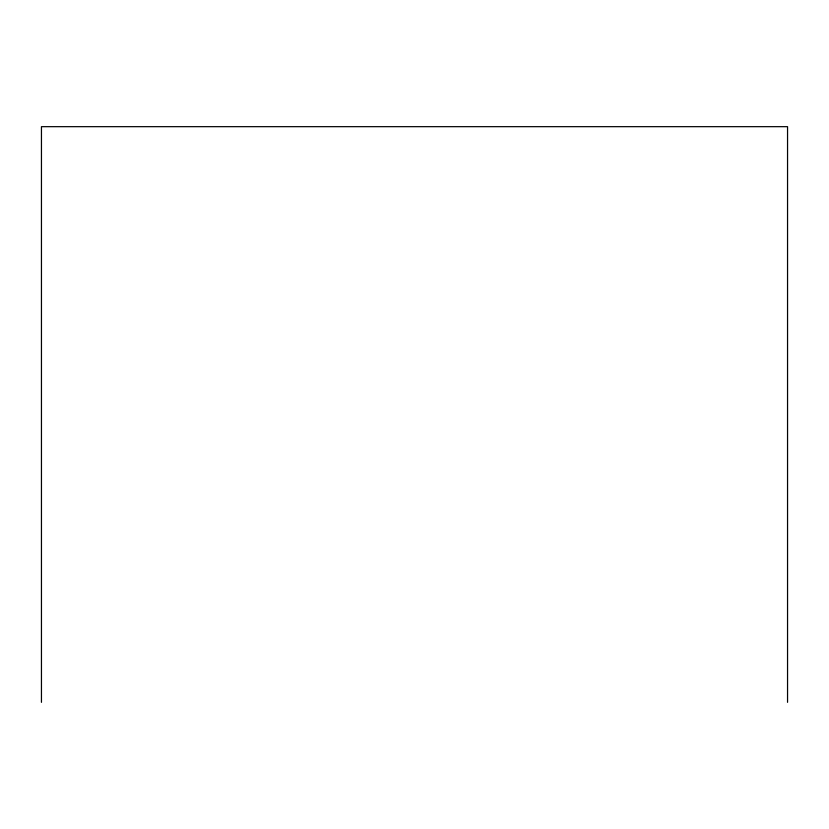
<?xml version="1.0" encoding="UTF-8"?>
<svg xmlns="http://www.w3.org/2000/svg" width="829" height="829" viewBox="0 0 829 829"><rect width="100%" height="100%" fill="white"/><g stroke="black" fill="none" stroke-linecap="round" stroke-linejoin="round"><path stroke-width="1.24" d="M787.55 702.329L787.55 126.671L41.45 126.671L41.45 702.329"/></g></svg>
